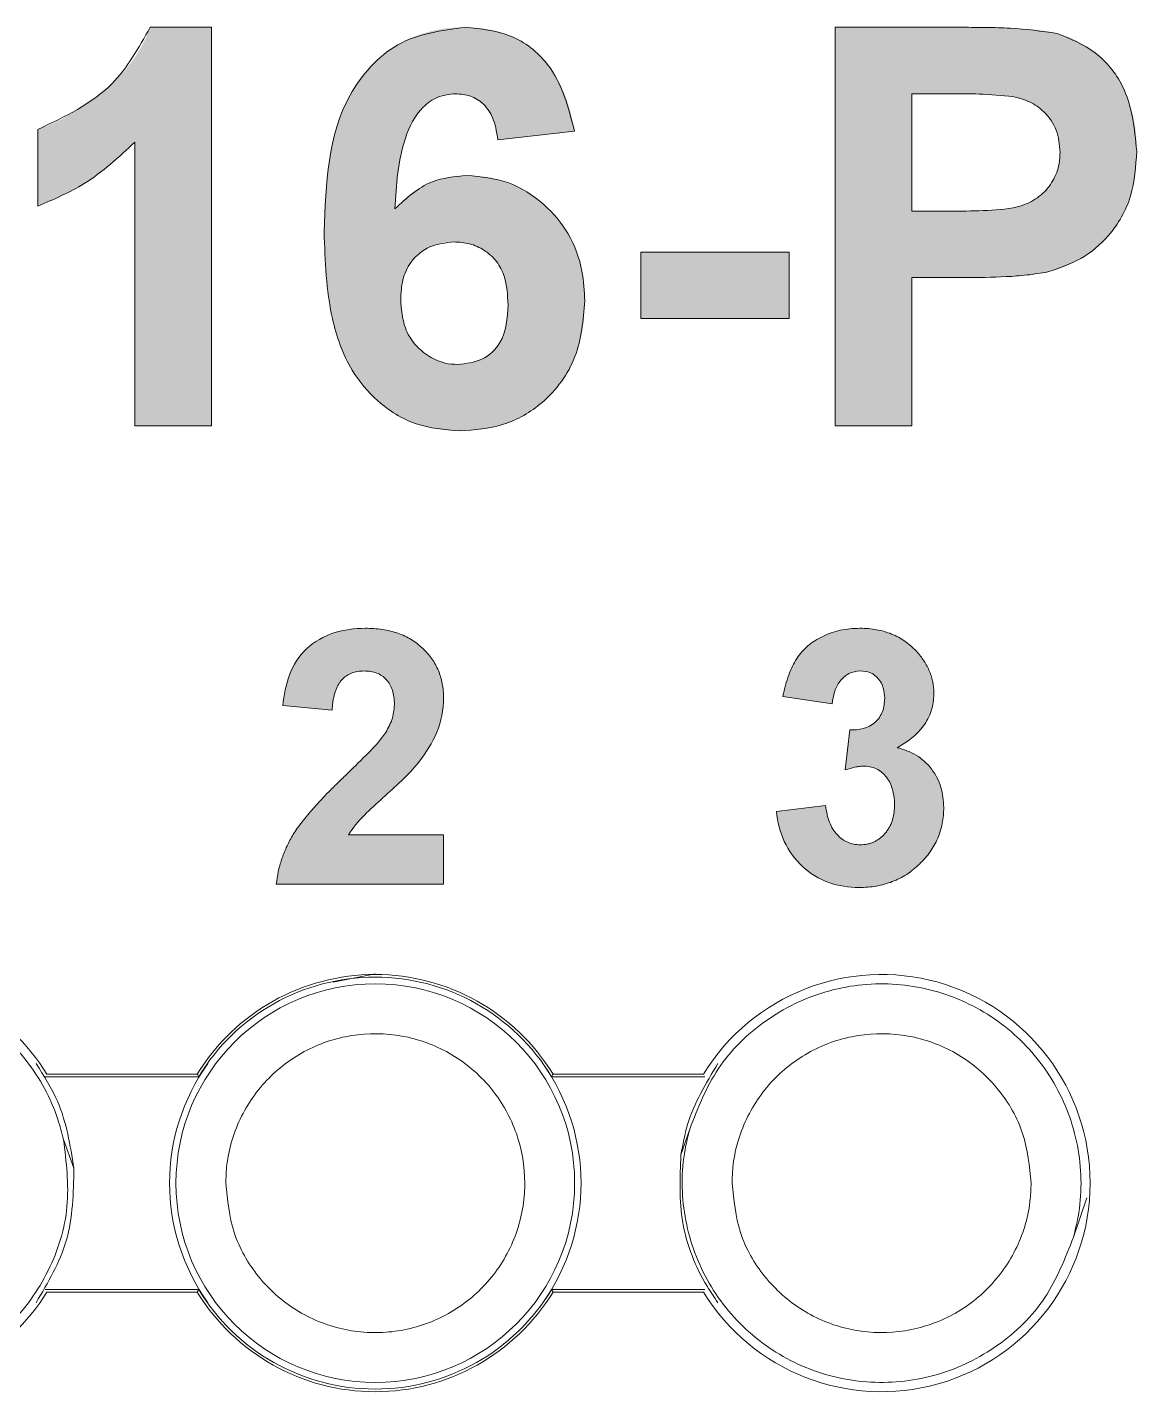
# Model space of a CAD drawing. Extents: x 222 to 1672, y 144 to 807.
# Drawn here: x 459.86 to 465.42, y 469.23 to 476.08 of the extents above; entities that cross this region are included whole.
import ezdxf

# ---------------------------------------------------------------- set-up
doc = ezdxf.new("R2010")
doc.units = 0
doc.header["$LTSCALE"] = 2
doc.header["$MEASUREMENT"] = 0
doc.layers.get('0').update_dxf_attribs({"linetype": 'CONTINUOUS'})
doc.layers.add('DIM', color=7, linetype='CONTINUOUS')

msp = doc.modelspace()

# ---------------------------------------------------------------- hatches: boundary and pattern name
at = {"layer": 'DIM', "lineweight": 5}
h = msp.add_hatch(color=256, dxfattribs=at)
edge = h.paths.add_edge_path(flags=0)
edge.add_line((459.91144, 475.56404), (459.91144, 475.17943))
edge.add_spline(control_points=[(459.91144, 475.17943), (459.93453, 475.18835), (459.98065, 475.20616), (460.04725, 475.23798), (460.1116, 475.27306), (460.17399, 475.31095), (460.23368, 475.35332), (460.29127, 475.39882), (460.34655, 475.4479), (460.38118, 475.48305), (460.39862, 475.50074)], knot_values=[0, 0, 0, 0, 0.1261267, 0.251858, 0.3758066, 0.4995326, 0.6235877, 0.7485837, 0.8734334, 1, 1, 1, 1], weights=[1, 1, 1, 1, 1, 1, 1, 1, 1, 1, 1], degree=3, periodic=0)
edge.add_line((460.39862, 475.50074), (460.39862, 474.07686))
edge.add_line((460.39862, 474.07686), (460.78323, 474.07686))
edge.add_line((460.78323, 474.07686), (460.78323, 476.07686))
edge.add_line((460.78323, 476.07686), (460.47474, 476.07686))
edge.add_spline(control_points=[(460.47474, 476.07686), (460.46899, 476.06153), (460.4575, 476.03086), (460.43554, 475.98682), (460.41059, 475.94416), (460.38243, 475.90273), (460.35094, 475.86262), (460.31527, 475.82462), (460.27678, 475.78752), (460.22171, 475.74136), (460.15234, 475.68944), (460.06977, 475.6365), (459.99066, 475.59375), (459.93705, 475.57365), (459.91144, 475.56404)], knot_values=[0, 0, 0, 0, 0.0625706, 0.1251307, 0.187824, 0.2514029, 0.3164648, 0.3825759, 0.450459, 0.5207305, 0.6571441, 0.7813466, 0.8955272, 1, 1, 1, 1], weights=[1, 1, 1, 1, 1, 1, 1, 1, 1, 1, 1, 1, 1, 1, 1], degree=3, periodic=0)
h = msp.add_hatch(color=256, dxfattribs=at)
edge = h.paths.add_edge_path(flags=0)
edge.add_spline(control_points=[(461.70271, 475.1658), (461.70469, 475.19386), (461.70847, 475.2475), (461.71636, 475.3241), (461.72621, 475.39324), (461.73825, 475.45498), (461.75148, 475.50959), (461.76707, 475.55679), (461.78427, 475.59682), (461.80434, 475.62949), (461.82582, 475.65658), (461.848, 475.67979), (461.87162, 475.69928), (461.89608, 475.71552), (461.92184, 475.72801), (461.94879, 475.73687), (461.97675, 475.74282), (461.99594, 475.74329), (462.00559, 475.74353)], knot_values=[0, 0, 0, 0, 0.1172603, 0.2241845, 0.320955, 0.4083091, 0.48636, 0.5550257, 0.6153445, 0.667577, 0.7143589, 0.759247, 0.8011639, 0.8417775, 0.8813708, 0.9201052, 0.9598508, 1, 1, 1, 1], weights=[1, 1, 1, 1, 1, 1, 1, 1, 1, 1, 1, 1, 1, 1, 1, 1, 1, 1, 1], degree=3, periodic=0)
edge.add_spline(control_points=[(462.00559, 475.74353), (462.01981, 475.74286), (462.0472, 475.74158), (462.0863, 475.73093), (462.12098, 475.71289), (462.15181, 475.68804), (462.17745, 475.65502), (462.19724, 475.61434), (462.21173, 475.56615), (462.21656, 475.53129), (462.21913, 475.51276)], knot_values=[0, 0, 0, 0, 0.1216945, 0.2343659, 0.3438565, 0.4544471, 0.5709331, 0.6988301, 0.839958, 1, 1, 1, 1], weights=[1, 1, 1, 1, 1, 1, 1, 1, 1, 1, 1], degree=3, periodic=0)
edge.add_line((462.21913, 475.51276), (462.60375, 475.55483))
edge.add_spline(control_points=[(462.60375, 475.55483), (462.60015, 475.57545), (462.5931, 475.61576), (462.57824, 475.67388), (462.56017, 475.72823), (462.53915, 475.77894), (462.51409, 475.82562), (462.486, 475.8687), (462.45476, 475.90815), (462.42016, 475.94349), (462.3828, 475.97482), (462.34294, 476.00215), (462.30097, 476.02561), (462.25617, 476.04396), (462.20936, 476.05902), (462.15991, 476.06911), (462.10821, 476.07592), (462.07292, 476.07654), (462.05487, 476.07686)], knot_values=[0, 0, 0, 0, 0.075115, 0.1468457, 0.2150562, 0.280578, 0.3436247, 0.404914, 0.4649515, 0.5239311, 0.5821126, 0.6396827, 0.6971809, 0.7543324, 0.8131521, 0.8734131, 0.9352454, 1, 1, 1, 1], weights=[1, 1, 1, 1, 1, 1, 1, 1, 1, 1, 1, 1, 1, 1, 1, 1, 1, 1, 1], degree=3, periodic=0)
edge.add_spline(control_points=[(462.05487, 476.07686), (462.02931, 476.07626), (461.979, 476.07508), (461.90554, 476.06299), (461.83568, 476.04419), (461.76931, 476.01814), (461.70706, 475.98378), (461.64841, 475.94201), (461.59337, 475.89294), (461.54215, 475.83609), (461.49559, 475.77068), (461.45555, 475.69552), (461.42219, 475.61084), (461.39467, 475.51696), (461.37316, 475.41367), (461.35839, 475.30077), (461.34909, 475.17851), (461.34794, 475.09384), (461.34734, 475.05002)], knot_values=[0, 0, 0, 0, 0.0543342, 0.1069838, 0.1579248, 0.2080534, 0.2582857, 0.3088257, 0.3609536, 0.414876, 0.4713289, 0.5313365, 0.5956063, 0.664657, 0.73928, 0.8198549, 0.9067688, 1, 1, 1, 1], weights=[1, 1, 1, 1, 1, 1, 1, 1, 1, 1, 1, 1, 1, 1, 1, 1, 1, 1, 1], degree=3, periodic=0)
edge.add_spline(control_points=[(461.34734, 475.05002), (461.34845, 474.93628), (461.35373, 474.82294), (461.38886, 474.59864), (461.4182, 474.48749), (461.5244, 474.2858), (461.60548, 474.19898), (461.74953, 474.10984), (461.80273, 474.08683), (461.91243, 474.05741), (461.96898, 474.05282), (462.02602, 474.05122)], knot_values=[0, 0, 0, 0, 0.25, 0.25, 0.5, 0.5, 0.75, 0.75, 0.875, 0.875, 1, 1, 1, 1], weights=[1, 1, 1, 1, 1, 1, 1, 1, 1, 1, 1, 1], degree=3, periodic=0)
edge.add_spline(control_points=[(462.02602, 474.05122), (462.04862, 474.05173), (462.09277, 474.05273), (462.15744, 474.06136), (462.21894, 474.07549), (462.27771, 474.09439), (462.33297, 474.11994), (462.38485, 474.15112), (462.43418, 474.18721), (462.47948, 474.22923), (462.52071, 474.27562), (462.55711, 474.32573), (462.58713, 474.38), (462.61221, 474.43748), (462.63133, 474.49892), (462.64543, 474.56377), (462.65339, 474.63249), (462.65447, 474.67941), (462.65503, 474.70346)], knot_values=[0, 0, 0, 0, 0.066493, 0.1299305, 0.1916304, 0.2520471, 0.311325, 0.3703836, 0.4299813, 0.4909087, 0.5518919, 0.6124427, 0.6728095, 0.7340809, 0.7967426, 0.8618962, 0.9291862, 1, 1, 1, 1], weights=[1, 1, 1, 1, 1, 1, 1, 1, 1, 1, 1, 1, 1, 1, 1, 1, 1, 1, 1], degree=3, periodic=0)
edge.add_spline(control_points=[(462.65503, 474.70346), (462.65308, 474.78438), (462.64373, 474.86597), (462.59038, 475.0171), (462.54704, 475.08734), (462.43737, 475.20441), (462.37231, 475.25365), (462.26155, 475.30162), (462.22275, 475.31414), (462.14451, 475.32991), (462.10439, 475.33211), (462.06408, 475.33327)], knot_values=[0, 0, 0, 0, 0.25, 0.25, 0.5, 0.5, 0.75, 0.75, 0.875, 0.875, 1, 1, 1, 1], weights=[1, 1, 1, 1, 1, 1, 1, 1, 1, 1, 1, 1], degree=3, periodic=0)
edge.add_spline(control_points=[(462.06408, 475.33327), (462.04643, 475.33268), (462.01176, 475.33152), (461.96077, 475.32389), (461.91202, 475.31055), (461.86548, 475.292), (461.82087, 475.26877), (461.77912, 475.23943), (461.7391, 475.20535), (461.715, 475.17916), (461.70271, 475.1658)], knot_values=[0, 0, 0, 0, 0.1287178, 0.2527995, 0.3749286, 0.4964428, 0.6175349, 0.7407077, 0.8677684, 1, 1, 1, 1], weights=[1, 1, 1, 1, 1, 1, 1, 1, 1, 1, 1], degree=3, periodic=0)
edge = h.paths.add_edge_path(flags=0)
edge.add_spline(control_points=[(462.27041, 474.68383), (462.27016, 474.67101), (462.26968, 474.64625), (462.26656, 474.61048), (462.26107, 474.57748), (462.25299, 474.54735), (462.24312, 474.51984), (462.23066, 474.49517), (462.21578, 474.47339), (462.1933, 474.44848), (462.16149, 474.42243), (462.11758, 474.4007), (462.06946, 474.38684), (462.03574, 474.38533), (462.01841, 474.38455)], knot_values=[0, 0, 0, 0, 0.0865508, 0.1670749, 0.2420369, 0.3119835, 0.3772704, 0.4389304, 0.4979184, 0.5547183, 0.6649145, 0.7729188, 0.8833322, 1, 1, 1, 1], weights=[1, 1, 1, 1, 1, 1, 1, 1, 1, 1, 1, 1, 1, 1, 1], degree=3, periodic=0)
edge.add_spline(control_points=[(462.01841, 474.38455), (461.99796, 474.3856), (461.9775, 474.38668), (461.93734, 474.39549), (461.91826, 474.40263), (461.86362, 474.42965), (461.83078, 474.45484), (461.77697, 474.51688), (461.75827, 474.55386), (461.73659, 474.63168), (461.73242, 474.67168), (461.73195, 474.71228)], knot_values=[0, 0, 0, 0, 0.125, 0.125, 0.25, 0.25, 0.5, 0.5, 0.75, 0.75, 1, 1, 1, 1], weights=[1, 1, 1, 1, 1, 1, 1, 1, 1, 1, 1, 1], degree=3, periodic=0)
edge.add_spline(control_points=[(461.73195, 474.71228), (461.73217, 474.72377), (461.7326, 474.74615), (461.73622, 474.77859), (461.7422, 474.8089), (461.75055, 474.83698), (461.76135, 474.86305), (461.7752, 474.88659), (461.79068, 474.90851), (461.81479, 474.93389), (461.84908, 474.9604), (461.89523, 474.98339), (461.94585, 474.99776), (461.98105, 474.9992), (461.99918, 474.99994)], knot_values=[0, 0, 0, 0, 0.0777619, 0.1514086, 0.2205251, 0.2865664, 0.3493365, 0.4108715, 0.4710649, 0.5305212, 0.6471071, 0.7622836, 0.8776019, 1, 1, 1, 1], weights=[1, 1, 1, 1, 1, 1, 1, 1, 1, 1, 1, 1, 1, 1, 1], degree=3, periodic=0)
edge.add_spline(control_points=[(461.99918, 474.99994), (462.0387, 474.99812), (462.07868, 474.9929), (462.1506, 474.96103), (462.18327, 474.93725), (462.23327, 474.87565), (462.24924, 474.83849), (462.26726, 474.76218), (462.26978, 474.72314), (462.27041, 474.68383)], knot_values=[0, 0, 0, 0, 0.25, 0.25, 0.5, 0.5, 0.75, 0.75, 1, 1, 1, 1], weights=[1, 1, 1, 1, 1, 1, 1, 1, 1, 1], degree=3, periodic=0)
h = msp.add_hatch(color=256, dxfattribs=at)
edge = h.paths.add_edge_path(flags=0)
edge.add_spline(control_points=[(465.42426, 475.45627), (465.42404, 475.47592), (465.42362, 475.51436), (465.41764, 475.57054), (465.40905, 475.624), (465.39676, 475.67476), (465.38014, 475.72248), (465.36048, 475.7677), (465.3374, 475.81025), (465.31028, 475.84952), (465.28085, 475.88575), (465.24941, 475.91873), (465.21664, 475.94857), (465.18175, 475.97472), (465.14549, 475.9981), (465.10714, 476.01763), (465.06737, 476.03451), (465.03961, 476.04243), (465.02562, 476.04641)], knot_values=[0, 0, 0, 0, 0.0766122, 0.149913, 0.2201448, 0.2877457, 0.3533187, 0.4170082, 0.4799583, 0.5418057, 0.6029115, 0.6618719, 0.7194159, 0.7755778, 0.8317977, 0.8874864, 0.9433114, 1, 1, 1, 1], weights=[1, 1, 1, 1, 1, 1, 1, 1, 1, 1, 1, 1, 1, 1, 1, 1, 1, 1, 1], degree=3, periodic=0)
edge.add_spline(control_points=[(465.02562, 476.04641), (464.94801, 476.06534), (464.86874, 476.06918), (464.71007, 476.07565), (464.63066, 476.07678), (464.55126, 476.07686)], knot_values=[0, 0, 0, 0, 0.5, 0.5, 1, 1, 1, 1], weights=[1, 1, 1, 1, 1, 1], degree=3, periodic=0)
edge.add_line((464.55126, 476.07686), (463.91144, 476.07686))
edge.add_line((463.91144, 476.07686), (463.91144, 474.07686))
edge.add_line((463.91144, 474.07686), (464.29606, 474.07686))
edge.add_line((464.29606, 474.07686), (464.29606, 474.82045))
edge.add_line((464.29606, 474.82045), (464.55928, 474.82045))
edge.add_spline(control_points=[(464.55928, 474.82045), (464.6293, 474.82072), (464.69938, 474.82168), (464.76929, 474.82566), (464.80431, 474.82766), (464.83931, 474.83024), (464.87421, 474.83384), (464.90912, 474.83744), (464.94385, 474.84287), (464.97835, 474.8493)], knot_values=[0, 0, 0, 0, 0.00021, 0.00021, 0.00021, 0.0003152, 0.0003152, 0.0003152, 0.0004204, 0.0004204, 0.0004204, 0.0004204], weights=[1, 1, 1, 1, 1, 1, 1, 1, 1, 1], degree=3, periodic=0)
edge.add_spline(control_points=[(464.97835, 474.8493), (464.99609, 474.85386), (465.03208, 474.86312), (465.08486, 474.88437), (465.13688, 474.91197), (465.18859, 474.94448), (465.23815, 474.98357), (465.28299, 475.03041), (465.32339, 475.08395), (465.35909, 475.14403), (465.38891, 475.21141), (465.40915, 475.28665), (465.42246, 475.36899), (465.42364, 475.42643), (465.42426, 475.45627)], knot_values=[0, 0, 0, 0, 0.0671591, 0.136207, 0.2080804, 0.2829645, 0.3600096, 0.4390034, 0.5201317, 0.605578, 0.694866, 0.7894812, 0.8906427, 1, 1, 1, 1], weights=[1, 1, 1, 1, 1, 1, 1, 1, 1, 1, 1, 1, 1, 1, 1], degree=3, periodic=0)
edge = h.paths.add_edge_path(flags=0)
edge.add_spline(control_points=[(464.80327, 475.72951), (464.81972, 475.72576), (464.85212, 475.71837), (464.8974, 475.6984), (464.9381, 475.67151), (464.97382, 475.63828), (465.00356, 475.59896), (465.02433, 475.55354), (465.03779, 475.50351), (465.03902, 475.46838), (465.03965, 475.45026)], knot_values=[0, 0, 0, 0, 0.1264898, 0.2490913, 0.3692526, 0.4912991, 0.6138513, 0.7367805, 0.8642406, 1, 1, 1, 1], weights=[1, 1, 1, 1, 1, 1, 1, 1, 1, 1, 1], degree=3, periodic=0)
edge.add_spline(control_points=[(465.03965, 475.45026), (465.03879, 475.42186), (465.03627, 475.39325), (465.02045, 475.33912), (465.00847, 475.31306), (464.9608, 475.24295), (464.91423, 475.2069), (464.80768, 475.16697), (464.7517, 475.16236), (464.63934, 475.15542), (464.5831, 475.15392), (464.52682, 475.15379)], knot_values=[0, 0, 0, 0, 0.125, 0.125, 0.25, 0.25, 0.5, 0.5, 0.75, 0.75, 1, 1, 1, 1], weights=[1, 1, 1, 1, 1, 1, 1, 1, 1, 1, 1, 1], degree=3, periodic=0)
edge.add_line((464.52682, 475.15379), (464.29606, 475.15379))
edge.add_line((464.29606, 475.15379), (464.29606, 475.74353))
edge.add_line((464.29606, 475.74353), (464.49958, 475.74353))
edge.add_spline(control_points=[(464.49958, 475.74353), (464.51774, 475.74338), (464.5526, 475.74308), (464.60242, 475.74297), (464.64756, 475.74163), (464.6879, 475.7401), (464.72356, 475.73815), (464.75442, 475.73577), (464.78051, 475.73315), (464.7962, 475.73064), (464.80327, 475.72951)], knot_values=[0, 0, 0, 0, 0.1790754, 0.3436677, 0.4911905, 0.624281, 0.7416517, 0.8433445, 0.9294246, 1, 1, 1, 1], weights=[1, 1, 1, 1, 1, 1, 1, 1, 1, 1, 1], degree=3, periodic=0)
msp.add_hatch(color=256, dxfattribs=at).paths.add_polyline_path([(463.68067, 474.94866), (462.93708, 474.94866), (462.93708, 474.61532), (463.68067, 474.61532)], flags=0)
h = msp.add_hatch(color=256, dxfattribs=at)
edge = h.paths.add_edge_path(flags=0)
edge.add_spline(control_points=[(461.65132, 472.53007), (461.62357, 472.49108), (461.59042, 472.45684), (461.52327, 472.38912), (461.4891, 472.35586), (461.45479, 472.32273)], knot_values=[0, 0, 0, 0, 1, 1, 2, 2, 2, 2], weights=[1, 1, 1, 1, 1, 1], degree=3, periodic=0)
edge.add_spline(control_points=[(461.45479, 472.32273), (461.43888, 472.30743), (461.40811, 472.27785), (461.36439, 472.23425), (461.32484, 472.19282), (461.28983, 472.15341), (461.25812, 472.11695), (461.23082, 472.08259), (461.20784, 472.05032), (461.18252, 472.01091), (461.15707, 471.96196), (461.13361, 471.90181), (461.11604, 471.84017), (461.11035, 471.79797), (461.10751, 471.77686)], knot_values=[0, 0, 0, 0, 0.1999693, 0.3867285, 0.5592621, 0.718799, 0.8642275, 0.9969517, 1.1161518, 1.2230367, 1.4210866, 1.6146759, 1.8072839, 2, 2, 2, 2], weights=[1, 1, 1, 1, 1, 1, 1, 1, 1, 1, 1, 1, 1, 1, 1], degree=3, periodic=0)
edge.add_line((461.10751, 471.77686), (461.94715, 471.77686))
edge.add_line((461.94715, 471.77686), (461.94715, 472.02382))
edge.add_line((461.94715, 472.02382), (461.46997, 472.02382))
edge.add_spline(control_points=[(461.46997, 472.02382), (461.49267, 472.06044), (461.51921, 472.09351), (461.5799, 472.1526), (461.61104, 472.18141), (461.70539, 472.26697), (461.76973, 472.32297), (461.82265, 472.38962)], knot_values=[0, 0, 0, 0, 0.5, 0.5, 1, 1, 2, 2, 2, 2], weights=[1, 1, 1, 1, 1, 1, 1, 1], degree=3, periodic=0)
edge.add_spline(control_points=[(461.82265, 472.38962), (461.85818, 472.43656), (461.89113, 472.4862), (461.93548, 472.59398), (461.94583, 472.65274), (461.94715, 472.71168)], knot_values=[0, 0, 0, 0, 1, 1, 2, 2, 2, 2], weights=[1, 1, 1, 1, 1, 1], degree=3, periodic=0)
edge.add_spline(control_points=[(461.94715, 472.71168), (461.94692, 472.72388), (461.94645, 472.74787), (461.94101, 472.783), (461.93282, 472.8166), (461.92157, 472.84881), (461.90644, 472.87921), (461.8883, 472.90827), (461.86694, 472.93585), (461.84223, 472.96149), (461.81482, 472.98487), (461.78475, 473.00537), (461.75212, 473.02264), (461.71706, 473.03685), (461.6794, 473.04751), (461.63952, 473.05556), (461.59707, 473.06018), (461.56799, 473.06073), (461.55306, 473.06102)], knot_values=[0, 0, 0, 0, 0.1235359, 0.2430179, 0.3593862, 0.4737507, 0.5880359, 0.7028355, 0.8205401, 0.9410295, 1.0631198, 1.1851079, 1.3091473, 1.4366586, 1.5678726, 1.705266, 1.8486701, 2, 2, 2, 2], weights=[1, 1, 1, 1, 1, 1, 1, 1, 1, 1, 1, 1, 1, 1, 1, 1, 1, 1, 1], degree=3, periodic=0)
edge.add_spline(control_points=[(461.55306, 473.06102), (461.49973, 473.06032), (461.44669, 473.05416), (461.34633, 473.02082), (461.29836, 472.99487), (461.22016, 472.92247), (461.19245, 472.87563), (461.15561, 472.77764), (461.14668, 472.726), (461.14044, 472.67361)], knot_values=[0, 0, 0, 0, 0.5, 0.5, 1, 1, 1.5, 1.5, 2, 2, 2, 2], weights=[1, 1, 1, 1, 1, 1, 1, 1, 1, 1], degree=3, periodic=0)
edge.add_line((461.14044, 472.67361), (461.38739, 472.64943))
edge.add_spline(control_points=[(461.38739, 472.64943), (461.38796, 472.65802), (461.38906, 472.67456), (461.39252, 472.69833), (461.3968, 472.72016), (461.40213, 472.74017), (461.40885, 472.75822), (461.41655, 472.77452), (461.42522, 472.78901), (461.43821, 472.80545), (461.45751, 472.8221), (461.48431, 472.83696), (461.51508, 472.8455), (461.53671, 472.84649), (461.54791, 472.84699)], knot_values=[0, 0, 0, 0, 0.1797459, 0.3462231, 0.5015366, 0.644539, 0.7783326, 0.9033566, 1.0207392, 1.1304308, 1.3399413, 1.5484302, 1.7662421, 2, 2, 2, 2], weights=[1, 1, 1, 1, 1, 1, 1, 1, 1, 1, 1, 1, 1, 1, 1], degree=3, periodic=0)
edge.add_spline(control_points=[(461.54791, 472.84699), (461.55919, 472.84646), (461.58078, 472.84543), (461.61139, 472.83744), (461.63802, 472.82352), (461.66058, 472.8041), (461.67859, 472.77938), (461.69147, 472.74982), (461.69888, 472.71556), (461.69974, 472.69131), (461.7002, 472.6785)], knot_values=[0, 0, 0, 0, 0.2624621, 0.5021836, 0.7299072, 0.9564199, 1.1892243, 1.4359275, 1.7018521, 2, 2, 2, 2], weights=[1, 1, 1, 1, 1, 1, 1, 1, 1, 1, 1], degree=3, periodic=0)
edge.add_spline(control_points=[(461.7002, 472.6785), (461.69884, 472.65215), (461.6956, 472.62612), (461.67815, 472.57597), (461.66501, 472.5528), (461.65132, 472.53007)], knot_values=[0, 0, 0, 0, 1, 1, 2, 2, 2, 2], weights=[1, 1, 1, 1, 1, 1], degree=3, periodic=0)
h = msp.add_hatch(color=256, dxfattribs=at)
edge = h.paths.add_edge_path(flags=0)
edge.add_spline(control_points=[(464.20925, 472.1779), (464.20911, 472.17035), (464.20883, 472.15556), (464.20649, 472.13396), (464.20264, 472.11348), (464.19726, 472.09419), (464.19039, 472.076), (464.18152, 472.05931), (464.17141, 472.04369), (464.15995, 472.02929), (464.14702, 472.01665), (464.1338, 472.00505), (464.11929, 471.9959), (464.10453, 471.98767), (464.08858, 471.98189), (464.07209, 471.97742), (464.05482, 471.97481), (464.04308, 471.97455), (464.03715, 471.97442)], knot_values=[0, 0, 0, 0, 0.151661, 0.2971724, 0.4356746, 0.5698245, 0.6990519, 0.8254005, 0.9486589, 1.0723977, 1.1941912, 1.3115182, 1.4247403, 1.5380148, 1.6503028, 1.7643603, 1.8810407, 2, 2, 2, 2], weights=[1, 1, 1, 1, 1, 1, 1, 1, 1, 1, 1, 1, 1, 1, 1, 1, 1, 1, 1], degree=3, periodic=0)
edge.add_spline(control_points=[(464.03715, 471.97442), (464.02618, 471.97495), (464.00474, 471.97598), (463.97398, 471.98617), (463.94573, 472.00228), (463.92079, 472.02518), (463.8987, 472.05337), (463.88234, 472.0881), (463.86969, 472.12798), (463.86565, 472.1568), (463.86352, 472.17199)], knot_values=[0, 0, 0, 0, 0.2262217, 0.4421441, 0.6629844, 0.8940545, 1.1380917, 1.3990189, 1.6833844, 2, 2, 2, 2], weights=[1, 1, 1, 1, 1, 1, 1, 1, 1, 1, 1], degree=3, periodic=0)
edge.add_line((463.86352, 472.17199), (463.61656, 472.14163))
edge.add_spline(control_points=[(463.61656, 472.14163), (463.62297, 472.08966), (463.63445, 472.03857), (463.67842, 471.94413), (463.70925, 471.90145), (463.7861, 471.82996), (463.83107, 471.802), (463.92894, 471.76775), (463.97994, 471.76128), (464.03201, 471.7604)], knot_values=[0, 0, 0, 0, 0.5, 0.5, 1, 1, 1.5, 1.5, 2, 2, 2, 2], weights=[1, 1, 1, 1, 1, 1, 1, 1, 1, 1], degree=3, periodic=0)
edge.add_spline(control_points=[(464.03201, 471.7604), (464.04677, 471.76074), (464.07589, 471.76143), (464.11856, 471.7668), (464.15934, 471.77622), (464.19826, 471.78897), (464.23531, 471.8057), (464.27071, 471.82558), (464.30378, 471.84995), (464.33491, 471.87718), (464.36327, 471.90704), (464.38817, 471.93878), (464.40907, 471.97221), (464.42655, 472.00698), (464.43962, 472.04358), (464.44911, 472.08157), (464.45535, 472.12111), (464.45592, 472.14804), (464.4562, 472.1617)], knot_values=[0, 0, 0, 0, 0.1360729, 0.2683363, 0.3956604, 0.5213944, 0.6452357, 0.7698516, 0.8949179, 1.0231905, 1.1506741, 1.2740098, 1.3944153, 1.513548, 1.6320706, 1.7518936, 1.874194, 2, 2, 2, 2], weights=[1, 1, 1, 1, 1, 1, 1, 1, 1, 1, 1, 1, 1, 1, 1, 1, 1, 1, 1], degree=3, periodic=0)
edge.add_spline(control_points=[(464.4562, 472.1617), (464.45537, 472.1963), (464.45182, 472.23048), (464.43141, 472.29682), (464.41535, 472.32767), (464.37299, 472.38272), (464.34783, 472.40602), (464.28823, 472.4422), (464.25591, 472.4539), (464.22211, 472.4619)], knot_values=[0, 0, 0, 0, 0.5, 0.5, 1, 1, 1.5, 1.5, 2, 2, 2, 2], weights=[1, 1, 1, 1, 1, 1, 1, 1, 1, 1], degree=3, periodic=0)
edge.add_spline(control_points=[(464.22211, 472.4619), (464.27219, 472.49077), (464.32033, 472.52465), (464.37149, 472.59384), (464.38482, 472.61966), (464.40283, 472.67445), (464.40576, 472.70293), (464.40681, 472.73175)], knot_values=[0, 0, 0, 0, 1, 1, 1.5, 1.5, 2, 2, 2, 2], weights=[1, 1, 1, 1, 1, 1, 1, 1], degree=3, periodic=0)
edge.add_spline(control_points=[(464.40681, 472.73175), (464.40658, 472.74154), (464.40612, 472.76103), (464.40193, 472.78984), (464.39486, 472.81778), (464.38538, 472.84511), (464.37264, 472.8714), (464.35761, 472.89726), (464.33966, 472.92214), (464.32584, 472.93766), (464.31884, 472.94552)], knot_values=[0, 0, 0, 0, 0.2477967, 0.4934815, 0.7352288, 0.9769858, 1.2246778, 1.4738409, 1.7336043, 2, 2, 2, 2], weights=[1, 1, 1, 1, 1, 1, 1, 1, 1, 1, 1], degree=3, periodic=0)
edge.add_spline(control_points=[(464.31884, 472.94552), (464.30977, 472.95474), (464.29184, 472.97299), (464.26156, 472.99643), (464.2294, 473.01675), (464.19466, 473.03289), (464.15793, 473.04557), (464.11905, 473.05453), (464.07796, 473.06005), (464.04978, 473.06069), (464.03535, 473.06102)], knot_values=[0, 0, 0, 0, 0.2456744, 0.4861395, 0.7264497, 0.9679524, 1.2129546, 1.4641753, 1.7257553, 2, 2, 2, 2], weights=[1, 1, 1, 1, 1, 1, 1, 1, 1, 1, 1], degree=3, periodic=0)
edge.add_spline(control_points=[(464.03535, 473.06102), (464.01852, 473.06056), (463.98551, 473.05964), (463.93738, 473.05163), (463.89166, 473.03911), (463.84887, 473.02136), (463.80946, 472.99941), (463.77435, 472.97317), (463.74376, 472.94325), (463.71764, 472.90896), (463.69606, 472.86959), (463.67726, 472.82493), (463.66136, 472.77434), (463.65356, 472.73826), (463.64949, 472.7194)], knot_values=[0, 0, 0, 0, 0.1775875, 0.3480706, 0.5133869, 0.6768927, 0.8357117, 0.9882749, 1.1380047, 1.2858664, 1.4414324, 1.6105097, 1.7965284, 2, 2, 2, 2], weights=[1, 1, 1, 1, 1, 1, 1, 1, 1, 1, 1, 1, 1, 1, 1], degree=3, periodic=0)
edge.add_line((463.64949, 472.7194), (463.89644, 472.68236))
edge.add_spline(control_points=[(463.89644, 472.68236), (463.9019, 472.72215), (463.91067, 472.76273), (463.94686, 472.81051), (463.96216, 472.82403), (463.99776, 472.84254), (464.01748, 472.84601), (464.03741, 472.84699)], knot_values=[0, 0, 0, 0, 1, 1, 1.5, 1.5, 2, 2, 2, 2], weights=[1, 1, 1, 1, 1, 1, 1, 1], degree=3, periodic=0)
edge.add_spline(control_points=[(464.03741, 472.84699), (464.05486, 472.8462), (464.0724, 472.84424), (464.10422, 472.83061), (464.11829, 472.81991), (464.15157, 472.77968), (464.1586, 472.74452), (464.15986, 472.71014)], knot_values=[0, 0, 0, 0, 0.5, 0.5, 1, 1, 2, 2, 2, 2], weights=[1, 1, 1, 1, 1, 1, 1, 1], degree=3, periodic=0)
edge.add_spline(control_points=[(464.15986, 472.71014), (464.15883, 472.68765), (464.15685, 472.66491), (464.14064, 472.62286), (464.12764, 472.60369), (464.0777, 472.55883), (464.03034, 472.54988), (463.98545, 472.55065)], knot_values=[0, 0, 0, 0, 0.5, 0.5, 1, 1, 2, 2, 2, 2], weights=[1, 1, 1, 1, 1, 1, 1, 1], degree=3, periodic=0)
edge.add_line((463.98545, 472.55065), (463.9623, 472.35129))
edge.add_spline(control_points=[(463.9623, 472.35129), (463.97819, 472.35614), (463.99422, 472.36069), (464.0105, 472.36398), (464.01871, 472.36563), (464.02695, 472.36717), (464.03526, 472.36813), (464.04357, 472.3691), (464.05195, 472.36934), (464.06031, 472.36955)], knot_values=[0, 0, 0, 0, 0.0000998, 0.0000998, 0.0000998, 0.00015, 0.00015, 0.00015, 0.0002001, 0.0002001, 0.0002001, 0.0002001], weights=[1, 1, 1, 1, 1, 1, 1, 1, 1, 1], degree=3, periodic=0)
edge.add_spline(control_points=[(464.06031, 472.36955), (464.08315, 472.36802), (464.10597, 472.36409), (464.14529, 472.34097), (464.16166, 472.32479), (464.20056, 472.2693), (464.20757, 472.22294), (464.20925, 472.1779)], knot_values=[0, 0, 0, 0, 0.5, 0.5, 1, 1, 2, 2, 2, 2], weights=[1, 1, 1, 1, 1, 1, 1, 1], degree=3, periodic=0)

# ---------------------------------------------------------------- linework, layer by layer
at = {"linetype": 'Continuous', "lineweight": 5}
for p, q in [((460.47474, 476.07686), (460.78324, 476.07686)), ((460.78324, 476.07686), (460.78324, 474.07686)), ((463.91144, 476.07686), (464.55126, 476.07686)), ((463.91144, 474.07686), (463.91144, 476.07686)), ((464.29605, 475.74353), (464.29605, 475.15378)), ((464.49958, 475.74353), (464.29605, 475.74353)), ((459.91144, 475.17943), (459.91144, 475.56404)), ((462.60375, 475.55483), (462.21913, 475.51276)), ((460.39862, 474.07686), (460.39862, 475.50074)), ((464.29605, 475.15378), (464.52683, 475.15378)), ((462.93708, 474.94866), (463.68067, 474.94866)), ((462.93708, 474.61532), (462.93708, 474.94866)), ((463.68067, 474.94866), (463.68067, 474.61532)), ((464.55928, 474.82045), (464.29605, 474.82045)), ((464.29605, 474.82045), (464.29605, 474.07686)), ((463.68067, 474.61532), (462.93708, 474.61532)), ((460.78324, 474.07686), (460.39862, 474.07686)), ((464.29605, 474.07686), (463.91144, 474.07686)), ((463.89644, 472.68236), (463.64949, 472.7194)), ((461.38739, 472.64943), (461.14044, 472.67361)), ((463.9623, 472.35129), (463.98545, 472.55065)), ((463.61656, 472.14163), (463.86352, 472.17199)), ((461.46997, 472.02382), (461.94715, 472.02382)), ((461.94715, 472.02382), (461.94715, 471.77686)), ((461.94715, 471.77686), (461.10751, 471.77686)), ((461.60438, 471.32675), (461.39282, 471.28467)), ((460.76169, 470.87673), (460.76462, 470.87673)), ((462.44414, 470.87673), (462.44543, 470.87673)), ((459.94884, 470.81059), (460.71827, 470.81059)), ((460.71091, 470.82368), (459.9562, 470.82368)), ((462.48884, 470.81059), (463.25827, 470.81059)), ((463.25091, 470.82368), (462.4962, 470.82368)), ((463.18184, 470.54784), (463.13765, 470.41902)), ((460.04016, 470.49546), (460.09238, 470.35158)), ((465.17465, 470.20311), (465.10692, 470.00557)), ((460.71827, 469.74313), (459.94884, 469.74313)), ((459.9562, 469.73004), (460.71091, 469.73004)), ((463.25827, 469.74313), (462.48884, 469.74313)), ((462.4962, 469.73004), (463.25091, 469.73004)), ((460.76462, 469.67673), (460.76187, 469.67673)), ((462.44414, 469.67673), (462.44525, 469.67673))]:
    msp.add_line(p, q, dxfattribs=at)
at = {"linetype": 'Continuous', "lineweight": 5, "flags": 128}
for points in [[(460.71827, 470.81059), (460.7132, 470.8196), (460.71091, 470.82368)], [(462.48884, 470.81059), (462.49391, 470.8196), (462.4962, 470.82368)], [(460.71827, 469.74313), (460.7132, 469.73413), (460.71091, 469.73004)], [(462.48884, 469.74313), (462.49391, 469.73413), (462.4962, 469.73004)]]:
    msp.add_lwpolyline(points, dxfattribs=at)
at = {"linetype": 'Continuous', "lineweight": 5}
msp.add_circle((461.60438, 470.2767), 1, dxfattribs=at)
for centre, radius, start, end in [((459.06356, 470.27686), 1.04682, 31.490802, 148.509198), ((461.60356, 470.27686), 1.04682, 31.490802, 148.509198), ((461.60356, 470.27686), 1.03373, 31.085274, 148.914726), ((464.14356, 470.27686), 1.04682, 211.490802, 148.509198), ((461.60438, 470.27673), 1.03208, 144.454517, 215.545483), ((461.60438, 470.27673), 1.03208, 324.454517, 35.545483), ((459.06356, 470.27686), 1.04682, 211.490802, 328.509198), ((461.60356, 470.27686), 1.04682, 211.490802, 328.509198), ((461.60356, 470.27686), 1.03373, 211.085274, 328.914726)]:
    msp.add_arc(centre, radius, start, end, dxfattribs=at)
for points, knots in [([(459.91144, 475.56404), (460.04707, 475.62836), (460.28883, 475.743), (460.41802, 475.97501), (460.47474, 476.07686)], [0, 0, 0, 0, 0.5609939, 1, 1, 1, 1]), ([(461.34734, 475.05002), (461.35642, 475.29238), (461.36778, 475.59574), (461.57551, 475.88313), (461.75825, 476.03705), (461.93645, 476.06097), (462.05487, 476.07686)], [0, 0, 0, 0, 0.4994645, 0.6251987, 0.7509222, 1, 1, 1, 1]), ([(462.05487, 476.07686), (462.13309, 476.06936), (462.28936, 476.05438), (462.52206, 475.87329), (462.57278, 475.67555), (462.60375, 475.55483)], [0, 0, 0, 0, 0.280773, 0.560878, 1, 1, 1, 1]), ([(464.55126, 476.07686), (464.59099, 476.07666), (464.67045, 476.07625), (464.82917, 476.07319), (464.94711, 476.05711), (465.02562, 476.04641)], [0, 0, 0, 0, 0.2505212, 0.501053, 1, 1, 1, 1]), ([(465.02562, 476.04641), (465.09214, 476.01891), (465.22531, 475.96385), (465.39414, 475.75591), (465.41285, 475.56981), (465.42426, 475.45627)], [0, 0, 0, 0, 0.2801409, 0.5608093, 1, 1, 1, 1]), ([(462.00559, 475.74353), (461.97557, 475.74005), (461.91548, 475.73309), (461.81551, 475.66043), (461.7202, 475.46633), (461.70971, 475.28624), (461.7027, 475.16581)], [0, 0, 0, 0, 0.1248296, 0.2498793, 0.4983686, 1, 1, 1, 1]), ([(462.21913, 475.51276), (462.21416, 475.54516), (462.20426, 475.60979), (462.15672, 475.69101), (462.08297, 475.73736), (462.0314, 475.74147), (462.00559, 475.74353)], [0, 0, 0, 0, 0.28075649, 0.55996138, 0.77977955, 1, 1, 1, 1]), ([(464.80327, 475.72951), (464.7467, 475.73467), (464.64567, 475.74389), (464.54423, 475.74364), (464.49958, 475.74353)], [0, 0, 0, 0, 0.5598405, 1, 1, 1, 1]), ([(465.03964, 475.45026), (465.03645, 475.48781), (465.03006, 475.56283), (464.96778, 475.65076), (464.88886, 475.70743), (464.8318, 475.72215), (464.80327, 475.72951)], [0, 0, 0, 0, 0.27987598, 0.55914246, 0.77951136, 1, 1, 1, 1]), ([(460.39862, 475.50074), (460.3175, 475.42551), (460.17257, 475.29111), (459.99126, 475.21357), (459.91144, 475.17943)], [0, 0, 0, 0, 0.5597306, 1, 1, 1, 1]), ([(464.52683, 475.15378), (464.58329, 475.15479), (464.69655, 475.15682), (464.8437, 475.17044), (464.94821, 475.23194), (465.00761, 475.30401), (465.0366, 475.38114), (465.03879, 475.43083), (465.03964, 475.45026)], [0, 0, 0, 0, 0.2521066, 0.5057108, 0.6424618, 0.779482, 0.9137882, 1, 1, 1, 1]), ([(465.42426, 475.45627), (465.4196, 475.37953), (465.4103, 475.22625), (465.30182, 475.03569), (465.1494, 474.90709), (465.03537, 474.86856), (464.97835, 474.8493)], [0, 0, 0, 0, 0.2803113, 0.5598892, 0.779904, 1, 1, 1, 1]), ([(461.7027, 475.16581), (461.76044, 475.21932), (461.86371, 475.31502), (462.00277, 475.32769), (462.06408, 475.33327)], [0, 0, 0, 0, 0.5591392, 1, 1, 1, 1]), ([(462.06408, 475.33327), (462.13427, 475.32663), (462.2752, 475.3133), (462.45198, 475.19895), (462.58234, 475.04363), (462.64697, 474.87019), (462.65262, 474.75342), (462.65503, 474.70346)], [0, 0, 0, 0, 0.2174661, 0.4366166, 0.6357553, 0.8441956, 1, 1, 1, 1]), ([(462.02602, 474.05122), (461.9519, 474.05768), (461.80301, 474.07065), (461.61511, 474.18934), (461.46266, 474.37072), (461.36114, 474.66584), (461.35257, 474.90442), (461.34734, 475.05002)], [0, 0, 0, 0, 0.1623246, 0.3260553, 0.4744395, 0.679249, 1, 1, 1, 1]), ([(461.99918, 474.99994), (461.95769, 474.9953), (461.8748, 474.98605), (461.78068, 474.90919), (461.73676, 474.80997), (461.73356, 474.74488), (461.73195, 474.71228)], [0, 0, 0, 0, 0.2798461, 0.5589943, 0.779075, 1, 1, 1, 1]), ([(462.27041, 474.68383), (462.26801, 474.73259), (462.26422, 474.80934), (462.21662, 474.90447), (462.15392, 474.96038), (462.07878, 474.99495), (462.02538, 474.9983), (461.99918, 474.99994)], [0, 0, 0, 0, 0.3076025, 0.4841354, 0.6613222, 0.8338273, 1, 1, 1, 1]), ([(464.97835, 474.8493), (464.9437, 474.84359), (464.87442, 474.83218), (464.7344, 474.82263), (464.6293, 474.82132), (464.55928, 474.82045)], [0, 0, 0, 0, 0.2503088, 0.5005285, 1, 1, 1, 1]), ([(461.73195, 474.71228), (461.73531, 474.66319), (461.74086, 474.582), (461.79916, 474.48274), (461.87083, 474.42344), (461.9468, 474.38878), (461.99697, 474.38582), (462.01841, 474.38455)], [0, 0, 0, 0, 0.29969218, 0.49565143, 0.69131338, 0.86803463, 1, 1, 1, 1]), ([(462.65503, 474.70346), (462.64714, 474.60769), (462.63137, 474.41649), (462.46738, 474.19395), (462.2511, 474.06831), (462.1011, 474.05692), (462.02602, 474.05122)], [0, 0, 0, 0, 0.2801659, 0.5593376, 0.7794383, 1, 1, 1, 1]), ([(462.01841, 474.38455), (462.06005, 474.38931), (462.14314, 474.39881), (462.26021, 474.50734), (462.26654, 474.61687), (462.27041, 474.68383)], [0, 0, 0, 0, 0.2807867, 0.5603487, 1, 1, 1, 1]), ([(461.14044, 472.67361), (461.14668, 472.726), (461.15561, 472.77764), (461.19245, 472.87563), (461.22016, 472.92247), (461.29836, 472.99487), (461.34633, 473.02082), (461.44669, 473.05416), (461.49973, 473.06032), (461.55306, 473.06102)], [0, 0, 0, 0, 0.25, 0.25, 0.5, 0.5, 0.75, 0.75, 1, 1, 1, 1]), ([(461.55306, 473.06102), (461.56799, 473.06073), (461.59707, 473.06018), (461.63952, 473.05556), (461.6794, 473.04751), (461.71706, 473.03685), (461.75212, 473.02264), (461.78475, 473.00537), (461.81482, 472.98487), (461.84223, 472.96149), (461.86694, 472.93585), (461.8883, 472.90827), (461.90644, 472.87921), (461.92157, 472.84881), (461.93282, 472.8166), (461.94101, 472.783), (461.94645, 472.74787), (461.94692, 472.72388), (461.94715, 472.71168)], [0, 0, 0, 0, 0.075665, 0.147367, 0.2160637, 0.2816707, 0.3454263, 0.407446, 0.4684401, 0.5294852, 0.5897299, 0.6485822, 0.7059821, 0.7631246, 0.8203069, 0.8784911, 0.9382321, 1, 1, 1, 1]), ([(463.64949, 472.7194), (463.65356, 472.73826), (463.66136, 472.77434), (463.67726, 472.82493), (463.69606, 472.86959), (463.71764, 472.90896), (463.74376, 472.94325), (463.77435, 472.97317), (463.80946, 472.99941), (463.84887, 473.02136), (463.89166, 473.03911), (463.93738, 473.05163), (463.98551, 473.05964), (464.01852, 473.06056), (464.03535, 473.06102)], [0, 0, 0, 0, 0.1017358, 0.1947452, 0.2792838, 0.3570668, 0.4309976, 0.5058626, 0.5821441, 0.6615536, 0.7433066, 0.8259647, 0.9112063, 1, 1, 1, 1]), ([(464.03535, 473.06102), (464.04978, 473.06069), (464.07796, 473.06005), (464.11905, 473.05453), (464.15793, 473.04557), (464.19466, 473.03289), (464.2294, 473.01675), (464.26156, 472.99643), (464.29184, 472.97299), (464.30977, 472.95474), (464.31884, 472.94552)], [0, 0, 0, 0, 0.1371223, 0.2679124, 0.3935227, 0.5160238, 0.6367752, 0.7569302, 0.8771628, 1, 1, 1, 1]), ([(464.31884, 472.94552), (464.32584, 472.93766), (464.33966, 472.92214), (464.35761, 472.89726), (464.37264, 472.8714), (464.38538, 472.84511), (464.39486, 472.81778), (464.40193, 472.78984), (464.40612, 472.76103), (464.40658, 472.74154), (464.40681, 472.73175)], [0, 0, 0, 0, 0.1331978, 0.2630795, 0.3876611, 0.5115071, 0.6323856, 0.7532592, 0.8761017, 1, 1, 1, 1]), ([(461.54791, 472.84699), (461.53671, 472.84649), (461.51508, 472.8455), (461.48431, 472.83696), (461.45751, 472.8221), (461.43821, 472.80545), (461.42522, 472.78901), (461.41655, 472.77452), (461.40885, 472.75822), (461.40213, 472.74017), (461.3968, 472.72016), (461.39252, 472.69833), (461.38906, 472.67456), (461.38796, 472.65802), (461.38739, 472.64943)], [0, 0, 0, 0, 0.1168789, 0.2257849, 0.3300294, 0.4347846, 0.4896304, 0.5483217, 0.6108337, 0.6777305, 0.7492317, 0.8268885, 0.910127, 1, 1, 1, 1]), ([(461.7002, 472.6785), (461.69974, 472.69131), (461.69888, 472.71556), (461.69147, 472.74982), (461.67859, 472.77938), (461.66058, 472.8041), (461.63802, 472.82352), (461.61139, 472.83744), (461.58078, 472.84543), (461.55919, 472.84646), (461.54791, 472.84699)], [0, 0, 0, 0, 0.1490739, 0.2820363, 0.4053879, 0.52179, 0.6350464, 0.7489082, 0.868769, 1, 1, 1, 1]), ([(464.03741, 472.84699), (464.01748, 472.84601), (463.99776, 472.84254), (463.96216, 472.82403), (463.94686, 472.81051), (463.91067, 472.76273), (463.9019, 472.72215), (463.89644, 472.68236)], [0, 0, 0, 0, 0.25, 0.25, 0.5, 0.5, 1, 1, 1, 1]), ([(464.15986, 472.71014), (464.1586, 472.74452), (464.15157, 472.77968), (464.11829, 472.81991), (464.10422, 472.83061), (464.0724, 472.84424), (464.05486, 472.8462), (464.03741, 472.84699)], [0, 0, 0, 0, 0.5, 0.5, 0.75, 0.75, 1, 1, 1, 1]), ([(461.94715, 472.71168), (461.94583, 472.65274), (461.93548, 472.59398), (461.89113, 472.4862), (461.85818, 472.43656), (461.82265, 472.38962)], [0, 0, 0, 0, 0.5, 0.5, 1, 1, 1, 1]), ([(463.98545, 472.55065), (464.03034, 472.54988), (464.0777, 472.55883), (464.12764, 472.60369), (464.14064, 472.62286), (464.15685, 472.66491), (464.15883, 472.68765), (464.15986, 472.71014)], [0, 0, 0, 0, 0.5, 0.5, 0.75, 0.75, 1, 1, 1, 1]), ([(464.40681, 472.73175), (464.40576, 472.70293), (464.40283, 472.67445), (464.38482, 472.61966), (464.37149, 472.59384), (464.32033, 472.52465), (464.27219, 472.49077), (464.22211, 472.4619)], [0, 0, 0, 0, 0.25, 0.25, 0.5, 0.5, 1, 1, 1, 1]), ([(461.65132, 472.53007), (461.66501, 472.5528), (461.67815, 472.57597), (461.6956, 472.62612), (461.69884, 472.65215), (461.7002, 472.6785)], [0, 0, 0, 0, 0.5, 0.5, 1, 1, 1, 1]), ([(461.45479, 472.32273), (461.4891, 472.35586), (461.52327, 472.38912), (461.59042, 472.45684), (461.62357, 472.49108), (461.65132, 472.53007)], [0, 0, 0, 0, 0.5, 0.5, 1, 1, 1, 1]), ([(464.22211, 472.4619), (464.25591, 472.4539), (464.28823, 472.4422), (464.34783, 472.40602), (464.37299, 472.38272), (464.41535, 472.32767), (464.43141, 472.29682), (464.45182, 472.23048), (464.45537, 472.1963), (464.4562, 472.1617)], [0, 0, 0, 0, 0.25, 0.25, 0.5, 0.5, 0.75, 0.75, 1, 1, 1, 1]), ([(461.82265, 472.38962), (461.76973, 472.32297), (461.70539, 472.26697), (461.61104, 472.18141), (461.5799, 472.1526), (461.51921, 472.09351), (461.49267, 472.06044), (461.46997, 472.02382)], [0, 0, 0, 0, 0.5, 0.5, 0.75, 0.75, 1, 1, 1, 1]), ([(464.06031, 472.36955), (464.05195, 472.36934), (464.04357, 472.3691), (464.03526, 472.36813), (464.02695, 472.36717), (464.01871, 472.36563), (464.0105, 472.36398), (463.99422, 472.36069), (463.97819, 472.35614), (463.9623, 472.35129)], [0, 0, 0, 0, 0.00002508508, 0.00002508508, 0.00002508508, 0.00005017861, 0.00005017861, 0.00005017861, 0.00010006076, 0.00010006076, 0.00010006076, 0.00010006076]), ([(464.20925, 472.1779), (464.20757, 472.22294), (464.20056, 472.2693), (464.16166, 472.32479), (464.14529, 472.34097), (464.10597, 472.36409), (464.08315, 472.36802), (464.06031, 472.36955)], [0, 0, 0, 0, 0.5, 0.5, 0.75, 0.75, 1, 1, 1, 1]), ([(461.10751, 471.77686), (461.11035, 471.79797), (461.11604, 471.84017), (461.13361, 471.90181), (461.15707, 471.96196), (461.18252, 472.01091), (461.20784, 472.05032), (461.23082, 472.08259), (461.25812, 472.11695), (461.28983, 472.15341), (461.32484, 472.19282), (461.36439, 472.23425), (461.40811, 472.27785), (461.43888, 472.30743), (461.45479, 472.32273)], [0, 0, 0, 0, 0.096358, 0.1926621, 0.2894567, 0.3884817, 0.4419241, 0.5015242, 0.5678862, 0.6406005, 0.720369, 0.8066357, 0.9000153, 1, 1, 1, 1]), ([(463.86352, 472.17199), (463.86565, 472.1568), (463.86969, 472.12798), (463.88234, 472.0881), (463.8987, 472.05337), (463.92079, 472.02518), (463.94573, 472.00228), (463.97398, 471.98617), (464.00474, 471.97598), (464.02618, 471.97495), (464.03715, 471.97442)], [0, 0, 0, 0, 0.1583078, 0.3004905, 0.4309541, 0.5529727, 0.6685078, 0.7789279, 0.8868892, 1, 1, 1, 1]), ([(464.4562, 472.1617), (464.45592, 472.14804), (464.45535, 472.12111), (464.44911, 472.08157), (464.43962, 472.04358), (464.42655, 472.00698), (464.40907, 471.97221), (464.38817, 471.93878), (464.36327, 471.90704), (464.33491, 471.87718), (464.30378, 471.84995), (464.27071, 471.82558), (464.23531, 471.8057), (464.19826, 471.78897), (464.15934, 471.77622), (464.11856, 471.7668), (464.07589, 471.76143), (464.04677, 471.76074), (464.03201, 471.7604)], [0, 0, 0, 0, 0.062903, 0.1240532, 0.1839647, 0.243226, 0.3027923, 0.3629951, 0.424663, 0.4884047, 0.5525411, 0.6150742, 0.6773821, 0.7393028, 0.8021698, 0.8658318, 0.9319635, 1, 1, 1, 1]), ([(464.03715, 471.97442), (464.04308, 471.97455), (464.05482, 471.97481), (464.07209, 471.97742), (464.08858, 471.98189), (464.10453, 471.98767), (464.11929, 471.9959), (464.1338, 472.00505), (464.14702, 472.01665), (464.15995, 472.02929), (464.17141, 472.04369), (464.18152, 472.05931), (464.19039, 472.076), (464.19726, 472.09419), (464.20264, 472.11348), (464.20649, 472.13396), (464.20883, 472.15556), (464.20911, 472.17035), (464.20925, 472.1779)], [0, 0, 0, 0, 0.0594796, 0.1178198, 0.1748486, 0.2309926, 0.2876299, 0.3442409, 0.4029044, 0.4638011, 0.5256706, 0.5872997, 0.6504741, 0.7150878, 0.7821627, 0.8514138, 0.9241695, 1, 1, 1, 1]), ([(464.03201, 471.7604), (463.97994, 471.76128), (463.92894, 471.76775), (463.83107, 471.802), (463.7861, 471.82996), (463.70925, 471.90145), (463.67842, 471.94413), (463.63445, 472.03857), (463.62297, 472.08966), (463.61656, 472.14163)], [0, 0, 0, 0, 0.25, 0.25, 0.5, 0.5, 0.75, 0.75, 1, 1, 1, 1]), ([(458.0886, 470.05795), (458.07479, 470.17009), (458.04717, 470.39438), (458.1499, 470.72415), (458.34783, 471.0017), (458.62866, 471.198), (458.95807, 471.29029), (459.29953, 471.26835), (459.61474, 471.13459), (459.86682, 470.90413), (459.99455, 470.67181), (460.03137, 470.52943), (460.04016, 470.49546)], [0, 0, 0, 0, 0.1073726, 0.2147448, 0.3221172, 0.4294899, 0.5368622, 0.6442346, 0.7516068, 0.8589796, 0.9663522, 1, 1, 1, 1]), ([(463.18184, 470.54784), (463.22297, 470.65308), (463.30523, 470.86356), (463.55231, 471.10492), (463.85835, 471.2551), (464.19872, 471.29438), (464.53242, 471.21909), (464.82246, 471.03753), (465.03626, 470.77007), (465.14857, 470.44752), (465.15058, 470.18241), (465.11533, 470.03963), (465.10692, 470.00557)], [0, 0, 0, 0, 0.1073731, 0.2147458, 0.3221178, 0.4294903, 0.5368626, 0.6442352, 0.7516075, 0.8589793, 0.9663517, 1, 1, 1, 1]), ([(460.85438, 470.2767), (460.86267, 470.19237), (460.87925, 470.0237), (461.00857, 469.79921), (461.19884, 469.62857), (461.39688, 469.54741), (461.53194, 469.5287), (461.62529, 469.52548), (461.76135, 469.53489), (461.96417, 469.60226), (462.16703, 469.7594), (462.30659, 469.97461), (462.35091, 470.15847), (462.35727, 470.3434), (462.32567, 470.52987), (462.20124, 470.75416), (462.00955, 470.92486), (461.77217, 471.02242), (461.51586, 471.03593), (461.26959, 470.96384), (461.06086, 470.81424), (460.91418, 470.60422), (460.85882, 470.41325), (460.85523, 470.30301), (460.85438, 470.2767)], [0, 0, 0, 0, 0.0536753, 0.1073508, 0.1610265, 0.214702, 0.2412505, 0.2478661, 0.2744146, 0.3280904, 0.3817655, 0.4354413, 0.4891171, 0.5000993, 0.5537754, 0.6074509, 0.661126, 0.7148016, 0.7684771, 0.8221526, 0.8758284, 0.9295035, 0.9831792, 1, 1, 1, 1]), ([(464.89438, 470.2767), (464.88609, 470.36104), (464.8695, 470.52971), (464.74022, 470.7542), (464.54982, 470.92485), (464.3121, 471.02242), (464.05588, 471.03593), (463.80959, 470.96384), (463.60086, 470.81424), (463.45418, 470.60422), (463.39882, 470.41325), (463.39523, 470.30301), (463.39438, 470.2767)], [0, 0, 0, 0, 0.1073736, 0.2147458, 0.3221174, 0.4294898, 0.5368622, 0.6442346, 0.7516075, 0.8589791, 0.9663517, 1, 1, 1, 1]), ([(460.09238, 470.35158), (460.07381, 470.46718), (460.04358, 470.65538), (459.94175, 470.81511), (459.90247, 470.87673)], [0, 0, 0, 0, 0.6142239, 1, 1, 1, 1]), ([(463.32356, 470.87673), (463.26376, 470.77808), (463.17667, 470.63439), (463.14696, 470.47042), (463.13765, 470.41902)], [0, 0, 0, 0, 0.6865718, 1, 1, 1, 1]), ([(465.10692, 470.00557), (465.06579, 469.90033), (464.98352, 469.68985), (464.73645, 469.44849), (464.43041, 469.29831), (464.09004, 469.25902), (463.75634, 469.33433), (463.4663, 469.51587), (463.2525, 469.78333), (463.14018, 470.10589), (463.13817, 470.371), (463.17343, 470.51378), (463.18184, 470.54784)], [0, 0, 0, 0, 0.10737216, 0.21474474, 0.32211736, 0.42948993, 0.53686262, 0.64423477, 0.75160721, 0.85898027, 0.96635286, 1, 1, 1, 1]), ([(460.04016, 470.49546), (460.05397, 470.38332), (460.08159, 470.15903), (459.97886, 469.82926), (459.78093, 469.5517), (459.5001, 469.35541), (459.17069, 469.26312), (458.82922, 469.28506), (458.51402, 469.41882), (458.26193, 469.64927), (458.1342, 469.88159), (458.09738, 470.02397), (458.0886, 470.05795)], [0, 0, 0, 0, 0.1073728, 0.2147451, 0.3221177, 0.4294898, 0.5368623, 0.6442348, 0.7516073, 0.8589794, 0.9663522, 1, 1, 1, 1]), ([(463.13765, 470.41902), (463.13285, 470.30441), (463.12325, 470.07519), (463.22235, 469.82472), (463.30504, 469.7038), (463.32356, 469.67673)], [0, 0, 0, 0, 0.43698259, 0.87396271, 1, 1, 1, 1]), ([(459.90247, 469.67673), (459.96223, 469.77781), (460.08513, 469.98568), (460.08992, 470.2274), (460.09238, 470.35158)], [0, 0, 0, 0, 0.4862569, 1, 1, 1, 1]), ([(463.39438, 470.2767), (463.40267, 470.19237), (463.41926, 470.0237), (463.54854, 469.79921), (463.73893, 469.62856), (463.97666, 469.53098), (464.23287, 469.51749), (464.47917, 469.58957), (464.6879, 469.73917), (464.83458, 469.94919), (464.88994, 470.14016), (464.89352, 470.2504), (464.89438, 470.2767)], [0, 0, 0, 0, 0.1073722, 0.2147447, 0.3221174, 0.4294901, 0.5368625, 0.6442352, 0.7516074, 0.8589804, 0.9663517, 1, 1, 1, 1])]:
    msp.add_open_spline(points, degree=3, knots=knots, dxfattribs=at)

doc.saveas('drawing.dxf')
